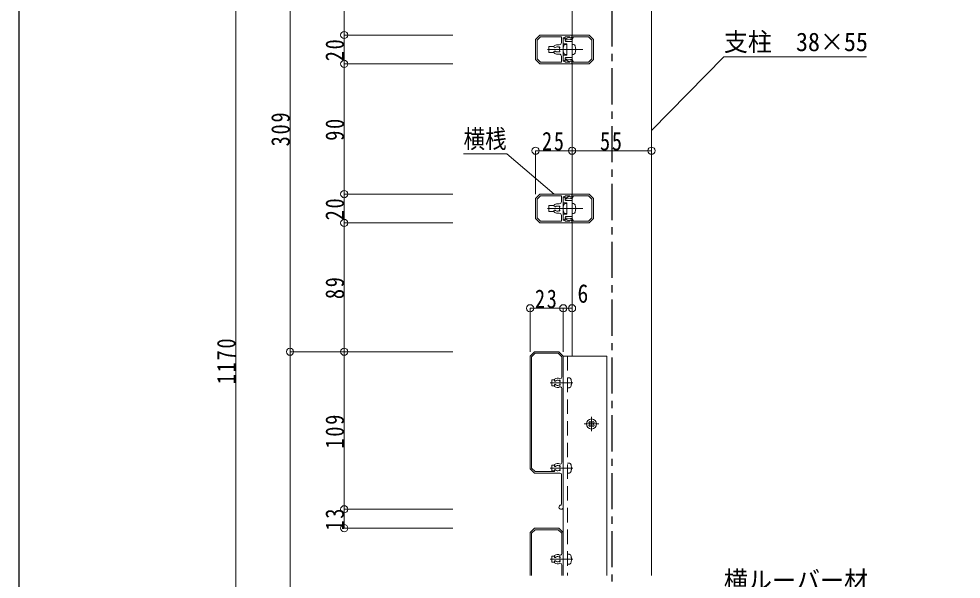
# Model space of a CAD drawing. Units: millimetres at full size, sheet at 1:5; some dimension numbers follow another scale. Extents: x -1050 to 1050, y -742 to 742.
# Drawn here: x -990 to -338, y -16 to 371 of the extents above; entities that cross this region are included whole.
import ezdxf
from ezdxf.enums import TextEntityAlignment as Align

# ---------------------------------------------------------------- set-up
doc = ezdxf.new("R2010")
doc.units = ezdxf.units.MM
doc.header["$LTSCALE"] = 5
for name, pattern in [('CHAIN1', [8, 5, -1, 1, -1]), ('DASHED1', [1.8, 1.2, -0.6]), ('DASHED2', [3, 2, -1])]:
    doc.linetypes.add(name, pattern=pattern)
doc.layers.add('0-0_通り芯', color=7, linetype='CHAIN1')
doc.layers.add('1-5_図枠1_1', color=7, linetype='Continuous')
for name, color, linetype, lineweight in [('0-3_寸法', 54, 'Continuous', 20), ('0-4_手摺部材', 92, 'Continuous', 20), ('0-6_パネル', 4, 'Continuous', 20), ('0-9_文字', 3, 'Continuous', 20), ('0-A_支柱', 6, 'Continuous', 20)]:
    doc.layers.add(name, color=color, linetype=linetype, lineweight=lineweight)
doc.styles.add('ＭＳ ゴシック', font='')
doc.styles.get('ＭＳ ゴシック').set_extended_font_data('MS Gothic')

# ---------------------------------------------------------------- blocks, each defined once
blk = doc.blocks.new('dimension_origin')
at = {"color": 0, "linetype": 'Continuous', "lineweight": -2}
blk.add_circle((0, 0), 1.25, dxfattribs=at)

msp = doc.modelspace()

# ---------------------------------------------------------------- linework, layer by layer
at = {"layer": '0-0_通り芯'}
msp.add_line((-580, 497), (-580, -449.293), dxfattribs=at)
at = {"layer": '0-3_寸法'}
for p, q in [((-840, 495), (-840, -224.293)), ((-802.5, 450), (-802.5, 141)), ((-765, 450), (-765, 360)), ((-765, 360), (-765, 340)), ((-765, 360), (-690, 360)), ((-765, 340), (-765, 250)), ((-765, 340), (-690, 340)), ((-632.7, 280), (-607.5, 280)), ((-632.7, 280), (-632.7, 250)), ((-607.5, 280), (-552.5, 280)), ((-765, 250), (-765, 230)), ((-765, 250), (-690, 250)), ((-765, 230), (-765, 141)), ((-765, 230), (-690, 230)), ((-636.5, 171), (-613.5, 171)), ((-636.5, 171), (-636.5, 141)), ((-613.5, 171), (-607.5, 171)), ((-613.5, 171), (-613.5, 141)), ((-802.5, -224.293), (-802.5, 141)), ((-802.5, 141), (-690, 141)), ((-765, 141), (-765, 32)), ((-765, 32), (-765, 19)), ((-765, 32), (-690, 32)), ((-765, 19), (-690, 19))]:
    msp.add_line(p, q, dxfattribs=at)
at = {"layer": '0-4_手摺部材'}
for p, q in [((-613.7, 357.3), (-613.7, 354.5)), ((-612.7, 357.8), (-613.2, 357.8)), ((-613.2, 354), (-611.2, 354)), ((-612.2, 356.1), (-612.2, 357.3)), ((-612.119, 353.402), (-611, 353.5)), ((-607.7, 355.6), (-611.7, 355.6)), ((-611, 346.2), (-611, 353.8)), ((-611, 353.5), (-611, 346.5)), ((-607.5, 344.6), (-607.5, 355.4)), ((-606.381, 353.402), (-607.5, 353.5)), ((-607.5, 346.5), (-607.5, 353.5)), ((-613.7, 342.7), (-613.7, 345.5)), ((-613.2, 346), (-611.2, 346)), ((-612.119, 346.598), (-611, 346.5)), ((-606.381, 346.598), (-607.5, 346.5)), ((-613.2, 342.2), (-612.7, 342.2)), ((-612.2, 342.7), (-612.2, 343.9)), ((-611.7, 344.4), (-607.7, 344.4)), ((-612.7, 247.8), (-613.2, 247.8)), ((-613.2, 244), (-611.2, 244)), ((-612.2, 246.1), (-612.2, 247.3)), ((-612.119, 243.402), (-611, 243.5)), ((-607.7, 245.6), (-611.7, 245.6)), ((-611, 236.2), (-611, 243.8)), ((-611, 243.5), (-611, 236.5)), ((-607.5, 234.6), (-607.5, 245.4)), ((-606.381, 243.402), (-607.5, 243.5)), ((-607.5, 236.5), (-607.5, 243.5)), ((-613.2, 236), (-611.2, 236)), ((-612.119, 236.598), (-611, 236.5)), ((-606.381, 236.598), (-607.5, 236.5)), ((-613.2, 232.2), (-612.7, 232.2)), ((-612.2, 232.7), (-612.2, 233.9)), ((-611.7, 234.4), (-607.7, 234.4)), ((-613.5, -13.793), (-613.5, 138)), ((-595.195, 91.545), (-595.766, 92.136)), ((-595.195, 91.545), (-594.997, 91)), ((-594.545, 92.195), (-595.136, 92.766)), ((-594.545, 92.195), (-594, 91.997)), ((-593.455, 92.195), (-594, 91.997)), ((-593.455, 92.195), (-592.864, 92.766)), ((-592.805, 91.545), (-593.003, 91)), ((-592.805, 91.545), (-592.234, 92.136)), ((-595.195, 90.455), (-595.766, 89.864)), ((-595.195, 90.455), (-594.997, 91)), ((-594.545, 89.805), (-595.136, 89.234)), ((-594.545, 89.805), (-594, 90.003)), ((-593.455, 89.805), (-594, 90.003)), ((-593.455, 89.805), (-592.864, 89.234)), ((-592.805, 90.455), (-593.003, 91)), ((-592.805, 90.455), (-592.234, 89.864))]:
    msp.add_line(p, q, dxfattribs=at)
at = {"layer": '0-4_手摺部材', "linetype": 'CHAIN1'}
for p, q in [((-624.5, 350), (-600, 350)), ((-624.5, 240), (-600, 240)), ((-622.5, 119.5), (-606.9, 119.5)), ((-594, 96), (-594, 86)), ((-589, 91), (-599, 91)), ((-622.5, 60.5), (-606.9, 60.5)), ((-622.5, -2.5), (-606.9, -2.5))]:
    msp.add_line(p, q, dxfattribs=at)
at = {"layer": '0-4_手摺部材', "linetype": 'DASHED2'}
msp.add_line((-610.5, 138), (-610.5, -13.793), dxfattribs=at)
at = {"layer": '0-4_手摺部材', "linetype": 'DASHED1'}
for p, q in [((-609.381, 122.902), (-610.5, 123)), ((-610.5, 116), (-610.5, 123)), ((-609.381, 116.098), (-610.5, 116)), ((-609.381, 63.902), (-610.5, 64)), ((-610.5, 57), (-610.5, 64)), ((-609.381, 57.098), (-610.5, 57)), ((-609.381, 0.902), (-610.5, 1)), ((-609.381, -5.902), (-610.5, -6))]:
    msp.add_line(p, q, dxfattribs=at)
at = {"layer": '0-4_手摺部材'}
for points in [[(-620.123, 352), (-623.5, 352), (-623.5, 348), (-620.123, 348)], [(-620.123, 242), (-623.5, 242), (-623.5, 238), (-620.123, 238)], [(-613.5, 138), (-583.5, 138), (-583.5, -13.793)], [(-619.7, 121.5), (-621.5, 121.5), (-621.5, 117.5), (-619.7, 117.5)], [(-619.7, 62.5), (-621.5, 62.5), (-621.5, 58.5), (-619.7, 58.5)], [(-619.7, -0.5), (-621.5, -0.5), (-621.5, -4.5), (-619.7, -4.5)]]:
    msp.add_lwpolyline(points, dxfattribs=at)
msp.add_circle((-594, 91), 3.5, dxfattribs=at)
for centre, radius, start, end in [((-613.2, 357.3), 0.5, 90, 180), ((-613.2, 354.5), 0.5, 180, 270), ((-604.6, 350), 9, 164.11915, 195.88085), ((-612.006, 352.107), 1.3, 95, 164.11915), ((-612.7, 357.3), 0.5, 0, 90), ((-611.7, 356.1), 0.5, 180, 270), ((-611.2, 353.8), 0.2, 0, 90), ((-607.7, 355.4), 0.2, 0, 90), ((-606.494, 352.107), 1.3, 15.88085, 85), ((-613.9, 350), 9, 344.11915, 15.88085), ((-613.2, 345.5), 0.5, 90, 180), ((-612.006, 347.893), 1.3, 195.88085, 265), ((-611.2, 346.2), 0.2, 270, 360), ((-606.494, 347.893), 1.3, 275, 344.11915), ((-613.2, 342.7), 0.5, 180, 270), ((-612.7, 342.7), 0.5, 270, 360), ((-611.7, 343.9), 0.5, 90, 180), ((-607.7, 344.6), 0.2, 270, 360), ((-613.2, 247.3), 0.5, 90, 180), ((-612.7, 247.3), 0.5, 0, 90), ((-613.2, 244.5), 0.5, 180, 270), ((-604.6, 240), 9, 164.11915, 195.88085), ((-612.006, 242.107), 1.3, 95, 164.11915), ((-611.7, 246.1), 0.5, 180, 270), ((-611.2, 243.8), 0.2, 0, 90), ((-607.7, 245.4), 0.2, 0, 90), ((-606.494, 242.107), 1.3, 15.88085, 85), ((-613.9, 240), 9, 344.11915, 15.88085), ((-613.2, 235.5), 0.5, 90, 180), ((-612.006, 237.893), 1.3, 195.88085, 265), ((-611.2, 236.2), 0.2, 270, 360), ((-607.7, 234.6), 0.2, 270, 360), ((-606.494, 237.893), 1.3, 275, 344.11915), ((-613.2, 232.7), 0.5, 180, 270), ((-612.7, 232.7), 0.5, 270, 360), ((-611.7, 233.9), 0.5, 90, 180), ((-594, 91), 2.1, 122.7575, 147.2425), ((-594, 91), 2.1, 32.7575, 57.2425), ((-594, 91), 2.1, 212.7575, 237.2425), ((-594, 91), 2.1, 302.7575, 327.25394)]:
    msp.add_arc(centre, radius, start, end, dxfattribs=at)
at = {"layer": '0-4_手摺部材', "linetype": 'DASHED1'}
for centre, radius, start, end in [((-609.494, 121.607), 1.3, 15.88085, 85), ((-616.9, 119.5), 9, 344.11915, 15.88085), ((-609.494, 117.393), 1.3, 275, 344.11915), ((-609.494, 62.607), 1.3, 15.88085, 85), ((-616.9, 60.5), 9, 344.11915, 15.88085), ((-609.494, 58.393), 1.3, 275, 344.11915), ((-609.494, -0.393), 1.3, 15.88085, 85), ((-609.494, -4.607), 1.3, 275, 344.11915), ((-616.9, -2.5), 9, 344.11915, 15.88085)]:
    msp.add_arc(centre, radius, start, end, dxfattribs=at)
at = {"layer": '0-6_パネル'}
for p, q in [((-631.5, 356.503), (-629.203, 358.8)), ((-629.203, 358.8), (-614.8, 358.8)), ((-614.8, 358.8), (-614.8, 354.75)), ((-612.7, 358), (-611.9, 358.8)), ((-611.9, 358.8), (-609.1, 358.8)), ((-611.221, 357.5), (-609.362, 358.573)), ((-609.089, 358.5), (-608.841, 358.072)), ((-608.9, 358.6), (-608.9, 358.2)), ((-607.7, 360), (-595.7, 360)), ((-607.7, 360), (-607.7, 358.227)), ((-607.7, 358.6), (-607.7, 360)), ((-596.197, 358.8), (-593.9, 356.503)), ((-595.7, 360), (-592.7, 357)), ((-632.7, 343), (-632.7, 357)), ((-631.5, 343.497), (-631.5, 356.503)), ((-617.7, 353.25), (-616.3, 353.25)), ((-612.7, 358), (-613.7, 358)), ((-613.7, 358), (-613.7, 342)), ((-611.221, 357.5), (-611.45, 357.5)), ((-611.45, 356.6), (-610.78, 356.6)), ((-609.721, 357.211), (-610.78, 356.6)), ((-609.721, 357.211), (-608.462, 356.874)), ((-608.72, 357.979), (-608.204, 357.84)), ((-608.3, 358), (-608.7, 358)), ((-617.7, 346.75), (-616.3, 346.75)), ((-632.7, 343), (-629.7, 340)), ((-631.5, 343.497), (-629.203, 341.2)), ((-629.7, 340), (-607.7, 340)), ((-629.203, 341.2), (-614.8, 341.2)), ((-614.8, 341.2), (-614.8, 345.25)), ((-612.7, 342), (-613.7, 342)), ((-612.7, 342), (-611.9, 341.2)), ((-611.9, 341.2), (-609.1, 341.2)), ((-611.45, 343.4), (-610.78, 343.4)), ((-611.221, 342.5), (-611.45, 342.5)), ((-611.221, 342.5), (-609.362, 341.427)), ((-609.721, 342.789), (-610.78, 343.4)), ((-609.721, 342.789), (-608.462, 343.126)), ((-609.089, 341.5), (-608.841, 341.928)), ((-608.9, 341.4), (-608.9, 341.8)), ((-608.72, 342.021), (-608.204, 342.16)), ((-608.3, 342), (-608.7, 342)), ((-607.7, 340), (-607.7, 341.773)), ((-607.7, 341.4), (-607.7, 340)), ((-607.7, 340), (-595.7, 340)), ((-606.7, 341.2), (-606.7, 341.773)), ((-596.197, 341.2), (-606.7, 341.2)), ((-631.5, 246.503), (-629.203, 248.8)), ((-629.203, 248.8), (-614.8, 248.8)), ((-614.8, 248.8), (-614.8, 244.75)), ((-612.7, 248), (-613.7, 248)), ((-613.7, 248), (-613.7, 232)), ((-612.7, 248), (-611.9, 248.8)), ((-611.9, 248.8), (-609.1, 248.8)), ((-611.221, 247.5), (-609.362, 248.573)), ((-609.089, 248.5), (-608.841, 248.072)), ((-608.9, 248.6), (-608.9, 248.2)), ((-608.72, 247.979), (-608.204, 247.84)), ((-608.3, 248), (-608.7, 248)), ((-607.7, 250), (-595.7, 250)), ((-607.7, 250), (-607.7, 248.227)), ((-607.7, 248.6), (-607.7, 250)), ((-596.197, 248.8), (-593.9, 246.503)), ((-595.7, 250), (-592.7, 247)), ((-632.7, 233), (-632.7, 247)), ((-631.5, 233.497), (-631.5, 246.503)), ((-617.7, 243.25), (-616.3, 243.25)), ((-613.7, 247.3), (-613.7, 244.5)), ((-611.221, 247.5), (-611.45, 247.5)), ((-611.45, 246.6), (-610.78, 246.6)), ((-609.721, 247.211), (-610.78, 246.6)), ((-609.721, 247.211), (-608.462, 246.874)), ((-617.7, 236.75), (-616.3, 236.75)), ((-614.8, 231.2), (-614.8, 235.25)), ((-613.7, 232.7), (-613.7, 235.5)), ((-632.7, 233), (-629.7, 230)), ((-631.5, 233.497), (-629.203, 231.2)), ((-629.7, 230), (-607.7, 230)), ((-629.203, 231.2), (-614.8, 231.2)), ((-612.7, 232), (-613.7, 232)), ((-612.7, 232), (-611.9, 231.2)), ((-611.9, 231.2), (-609.1, 231.2)), ((-611.45, 233.4), (-610.78, 233.4)), ((-611.221, 232.5), (-611.45, 232.5)), ((-611.221, 232.5), (-609.362, 231.427)), ((-609.721, 232.789), (-610.78, 233.4)), ((-609.721, 232.789), (-608.462, 233.126)), ((-609.089, 231.5), (-608.841, 231.928)), ((-608.9, 231.4), (-608.9, 231.8)), ((-608.72, 232.021), (-608.204, 232.16)), ((-608.3, 232), (-608.7, 232)), ((-607.7, 230), (-607.7, 231.773)), ((-607.7, 231.4), (-607.7, 230)), ((-607.7, 230), (-595.7, 230)), ((-606.7, 231.2), (-606.7, 231.773)), ((-596.197, 231.2), (-606.7, 231.2)), ((-636.5, 138), (-633.5, 141)), ((-636.5, 60), (-636.5, 138)), ((-633.044, 139.9), (-635.4, 137.544)), ((-635.4, 60.456), (-635.4, 137.544)), ((-633.5, 141), (-616.5, 141)), ((-633.044, 139.9), (-616.956, 139.9)), ((-616.956, 139.9), (-614.6, 137.544)), ((-616.5, 141), (-613.5, 138)), ((-614.6, 137.544), (-614.6, 123.302)), ((-613.5, 138), (-613.5, 33.5)), ((-619.7, 121.062), (-619.7, 121.662)), ((-619.7, 117.338), (-619.7, 117.938)), ((-614.6, 115.698), (-614.6, 64.302)), ((-633.5, 57), (-636.5, 60)), ((-635.4, 60.456), (-633.044, 58.1)), ((-619.7, 62.062), (-619.7, 62.662)), ((-619.7, 58.1), (-619.7, 58.938)), ((-615.8, 57), (-633.5, 57)), ((-619.7, 58.1), (-633.044, 58.1)), ((-614.8, 56), (-614.8, 35.477)), ((-636.5, 16), (-633.5, 19)), ((-636.5, -13.793), (-636.5, 16)), ((-633.044, 17.9), (-635.4, 15.544)), ((-635.4, -13.793), (-635.4, 15.544)), ((-633.5, 19), (-616.5, 19)), ((-633.044, 17.9), (-616.956, 17.9)), ((-616.956, 17.9), (-614.6, 15.544)), ((-616.5, 19), (-613.5, 16)), ((-614.6, 15.544), (-614.6, 1.302)), ((-613.5, 16), (-613.5, -13.793)), ((-619.7, -0.938), (-619.7, -0.338)), ((-619.7, -4.662), (-619.7, -4.062)), ((-614.6, -6.302), (-614.6, -13.793))]:
    msp.add_line(p, q, dxfattribs=at)
for points in [[(-632.7, 357), (-629.7, 360), (-607.7, 360)], [(-596.197, 358.8), (-606.7, 358.8), (-606.7, 358.227)], [(-593.9, 356.503), (-593.9, 343.497), (-596.197, 341.2)], [(-592.7, 357), (-592.7, 343), (-595.7, 340)], [(-632.7, 247), (-629.7, 250), (-607.7, 250)], [(-596.197, 248.8), (-606.7, 248.8), (-606.7, 248.227)], [(-593.9, 246.503), (-593.9, 233.497), (-596.197, 231.2)], [(-592.7, 247), (-592.7, 233), (-595.7, 230)]]:
    msp.add_lwpolyline(points, dxfattribs=at)
for centre, radius, start, end in [((-609.262, 358.4), 0.2, 30.00001, 120), ((-609.1, 358.6), 0.2, 0, 90), ((-608.3, 358.6), 0.6, 270, 360), ((-619.39, 351.842), 0.75, 132.5424, 312.5424), ((-617.7, 350), 3.25, 90, 132.5424), ((-616.3, 354.75), 1.5, 270, 360), ((-611.45, 357.05), 0.45, 90, 270), ((-608.7, 358.2), 0.2, 180, 270), ((-608.668, 358.172), 0.2, 210.00001, 255.00001), ((-608.1, 358.227), 1.4, 255.00001, 360), ((-608.1, 358.227), 0.4, 255.00001, 360), ((-619.39, 348.158), 0.75, 47.4576, 227.4576), ((-617.7, 350), 3.25, 227.4576, 270), ((-617.7, 350), 1.75, 61.42643, 132.5424), ((-617.7, 350), 1.75, 227.4576, 298.57357), ((-616.463, 351.237), 0.5, 306.78679, 143.21321), ((-616.463, 348.763), 0.5, 216.78679, 53.21321), ((-616.3, 345.25), 1.5, 0, 90), ((-617.7, 350), 1.75, 331.42642, 28.57358), ((-611.45, 342.95), 0.45, 90, 270), ((-609.262, 341.6), 0.2, 240, 329.99999), ((-609.1, 341.4), 0.2, 270, 360), ((-608.7, 341.8), 0.2, 90, 180), ((-608.668, 341.828), 0.2, 104.99999, 149.99999), ((-608.1, 341.773), 1.4, 0, 104.99999), ((-608.3, 341.4), 0.6, 0, 90), ((-608.1, 341.773), 0.4, 0, 104.99999), ((-609.262, 248.4), 0.2, 30.00001, 120), ((-609.1, 248.6), 0.2, 0, 90), ((-608.7, 248.2), 0.2, 180, 270), ((-608.668, 248.172), 0.2, 210.00001, 255.00001), ((-608.1, 248.227), 1.4, 255.00001, 360), ((-608.3, 248.6), 0.6, 270, 360), ((-608.1, 248.227), 0.4, 255.00001, 360), ((-619.39, 241.842), 0.75, 132.5424, 312.5424), ((-617.7, 240), 3.25, 90, 132.5424), ((-617.7, 240), 1.75, 61.42643, 132.5424), ((-616.463, 241.237), 0.5, 306.78679, 143.21321), ((-616.3, 244.75), 1.5, 270, 360), ((-611.45, 247.05), 0.45, 90, 270), ((-619.39, 238.158), 0.75, 47.4576, 227.4576), ((-617.7, 240), 3.25, 227.4576, 270), ((-617.7, 240), 1.75, 227.4576, 298.57357), ((-616.463, 238.763), 0.5, 216.78679, 53.21321), ((-616.3, 235.25), 1.5, 0, 90), ((-617.7, 240), 1.75, 331.42642, 28.57358), ((-611.45, 232.95), 0.45, 90, 270), ((-609.262, 231.6), 0.2, 240, 329.99999), ((-609.1, 231.4), 0.2, 270, 360), ((-608.7, 231.8), 0.2, 90, 180), ((-608.668, 231.828), 0.2, 104.99999, 149.99999), ((-608.1, 231.773), 1.4, 0, 104.99999), ((-608.3, 231.4), 0.6, 0, 90), ((-608.1, 231.773), 0.4, 0, 104.99999), ((-619.2, 121.662), 0.5, 128.18348, 180), ((-619.195, 121.062), 0.505, 180, 317.34766), ((-619.195, 117.938), 0.505, 42.65234, 180), ((-619.2, 117.338), 0.5, 180, 231.81652), ((-617.5, 119.5), 3.25, 63.44486, 128.18348), ((-617.5, 119.5), 1.8, 60.96711, 137.34766), ((-617.5, 119.5), 1.8, 222.65234, 299.03289), ((-616.227, 120.773), 0.5, 307.01644, 142.98356), ((-616.227, 118.227), 0.5, 217.01644, 52.98356), ((-615.6, 123.302), 1, 243.44486, 360), ((-617.5, 119.5), 1.8, 330.96711, 29.03289), ((-617.5, 119.5), 3.25, 231.81652, 296.55514), ((-615.6, 115.698), 1, 0, 116.55514), ((-619.2, 62.662), 0.5, 128.18348, 180), ((-619.195, 62.062), 0.505, 180, 317.34766), ((-619.195, 58.938), 0.505, 42.65234, 180), ((-617.5, 60.5), 3.25, 63.44486, 128.18348), ((-617.5, 60.5), 1.8, 60.96711, 137.34766), ((-617.5, 60.5), 1.8, 222.65234, 299.03289), ((-616.227, 61.773), 0.5, 307.01644, 142.98356), ((-616.227, 59.227), 0.5, 217.01644, 52.98356), ((-615.6, 64.302), 1, 243.44486, 360), ((-617.5, 60.5), 1.8, 330.96711, 29.03289), ((-615.8, 56), 1, 0, 90), ((-615, 33.5), 1.5, 98.62693, 360), ((-615.3, 35.477), 0.5, 278.62693, 360), ((-619.2, -0.338), 0.5, 128.18348, 180), ((-617.5, -2.5), 3.25, 63.44486, 128.18348), ((-615.6, 1.302), 1, 243.44486, 360), ((-619.195, -0.938), 0.505, 180, 317.34766), ((-619.195, -4.062), 0.505, 42.65234, 180), ((-619.2, -4.662), 0.5, 180, 231.81652), ((-617.5, -2.5), 3.25, 231.81652, 296.55514), ((-617.5, -2.5), 1.8, 60.96711, 137.34766), ((-617.5, -2.5), 1.8, 222.65234, 299.03289), ((-616.227, -1.227), 0.5, 307.01644, 142.98356), ((-616.227, -3.773), 0.5, 217.01644, 52.98356), ((-615.6, -6.302), 1, 0, 116.55514), ((-617.5, -2.5), 1.8, 330.96711, 29.03289)]:
    msp.add_arc(centre, radius, start, end, dxfattribs=at)
at = {"layer": '0-9_文字'}
for points in [[(-552.5, 294.02), (-502.5, 345), (-403.75, 345)], [(-619.927, 250), (-652.5, 277.922), (-682.5, 277.922)]]:
    msp.add_lwpolyline(points, dxfattribs=at)
at = {"layer": '0-A_支柱'}
for p, q in [((-607.5, 455), (-607.5, 138)), ((-552.5, 455), (-552.5, -13.793))]:
    msp.add_line(p, q, dxfattribs=at)
at = {"layer": '1-5_図枠1_1'}
msp.add_lwpolyline([(-990, 682.5), (-990, -707.5), (990, -707.5)], dxfattribs=at)

# ---------------------------------------------------------------- block references
at = {"layer": '0-3_寸法', "xscale": 2, "yscale": 2}
for p, rotation in [((-765, 360), 270), ((-765, 360), 270), ((-765, 340), 90), ((-765, 340), 90), ((-632.7, 280), 180), ((-607.5, 280), 180), ((-765, 250), 270), ((-765, 250), 270), ((-765, 230), 90), ((-765, 230), 90), ((-636.5, 171), 180), ((-607.5, 171), 180), ((-802.5, 141), 90), ((-802.5, 141), 270), ((-765, 141), 90), ((-765, 141), 270), ((-765, 32), 270), ((-765, 32), 270), ((-765, 19), 90)]:
    msp.add_blockref('dimension_origin', p, dxfattribs=dict(at, rotation=rotation))
for p in [(-607.5, 280), (-552.5, 280), (-613.5, 171), (-613.5, 171)]:
    msp.add_blockref('dimension_origin', p, dxfattribs=at)

# ---------------------------------------------------------------- texts
at = {"layer": '0-3_寸法', "style": 'ＭＳ ゴシック', "width": 0.85}
msp.add_text('6', height=12.83, dxfattribs=at).set_placement((-603.676, 171), align=Align.BOTTOM_LEFT)
at = {"layer": '0-3_寸法', "char_height": 12.83, "attachment_point": 7, "rotation": 90, "style": 'ＭＳ ゴシック'}
for s, insert in [('\\T1.17;\\W0.8;20', (-765, 341.875)), ('\\T1.18;\\W0.8;309', (-802.5, 283)), ('\\T1.17;\\W0.8;90', (-765, 286.875)), ('\\T1.17;\\W0.8;20', (-765, 231.875)), ('\\T1.17;\\W0.8;89', (-765, 177.375)), ('\\T1.18;\\W0.8;1170', (-840, 118.479)), ('\\T1.18;\\W0.8;109', (-765, 74)), ('\\T1.17;\\W0.8;13', (-765, 17.375))]:
    msp.add_mtext(s, dxfattribs=dict(at, insert=insert))
at = {"layer": '0-3_寸法', "char_height": 12.83, "attachment_point": 7, "style": 'ＭＳ ゴシック'}
for s, insert in [('\\T1.17;\\W0.8;25', (-628.225, 280)), ('\\T1.17;\\W0.8;55', (-588.125, 280)), ('\\T1.17;\\W0.8;23', (-633.125, 171))]:
    msp.add_mtext(s, dxfattribs=dict(at, insert=insert))
at = {"layer": '0-9_文字', "style": 'ＭＳ ゴシック'}
for s, width, p in [('支柱\u300038×55', 0.95, (-502.5, 345)), ('横桟', 0.85, (-682.5, 277.922)), ('横ルーバー材', 0.95, (-502.5, -27.323))]:
    msp.add_text(s, height=12.83, dxfattribs=dict(at, width=width)).set_placement(p, align=Align.BOTTOM_LEFT)

doc.saveas('drawing.dxf')
